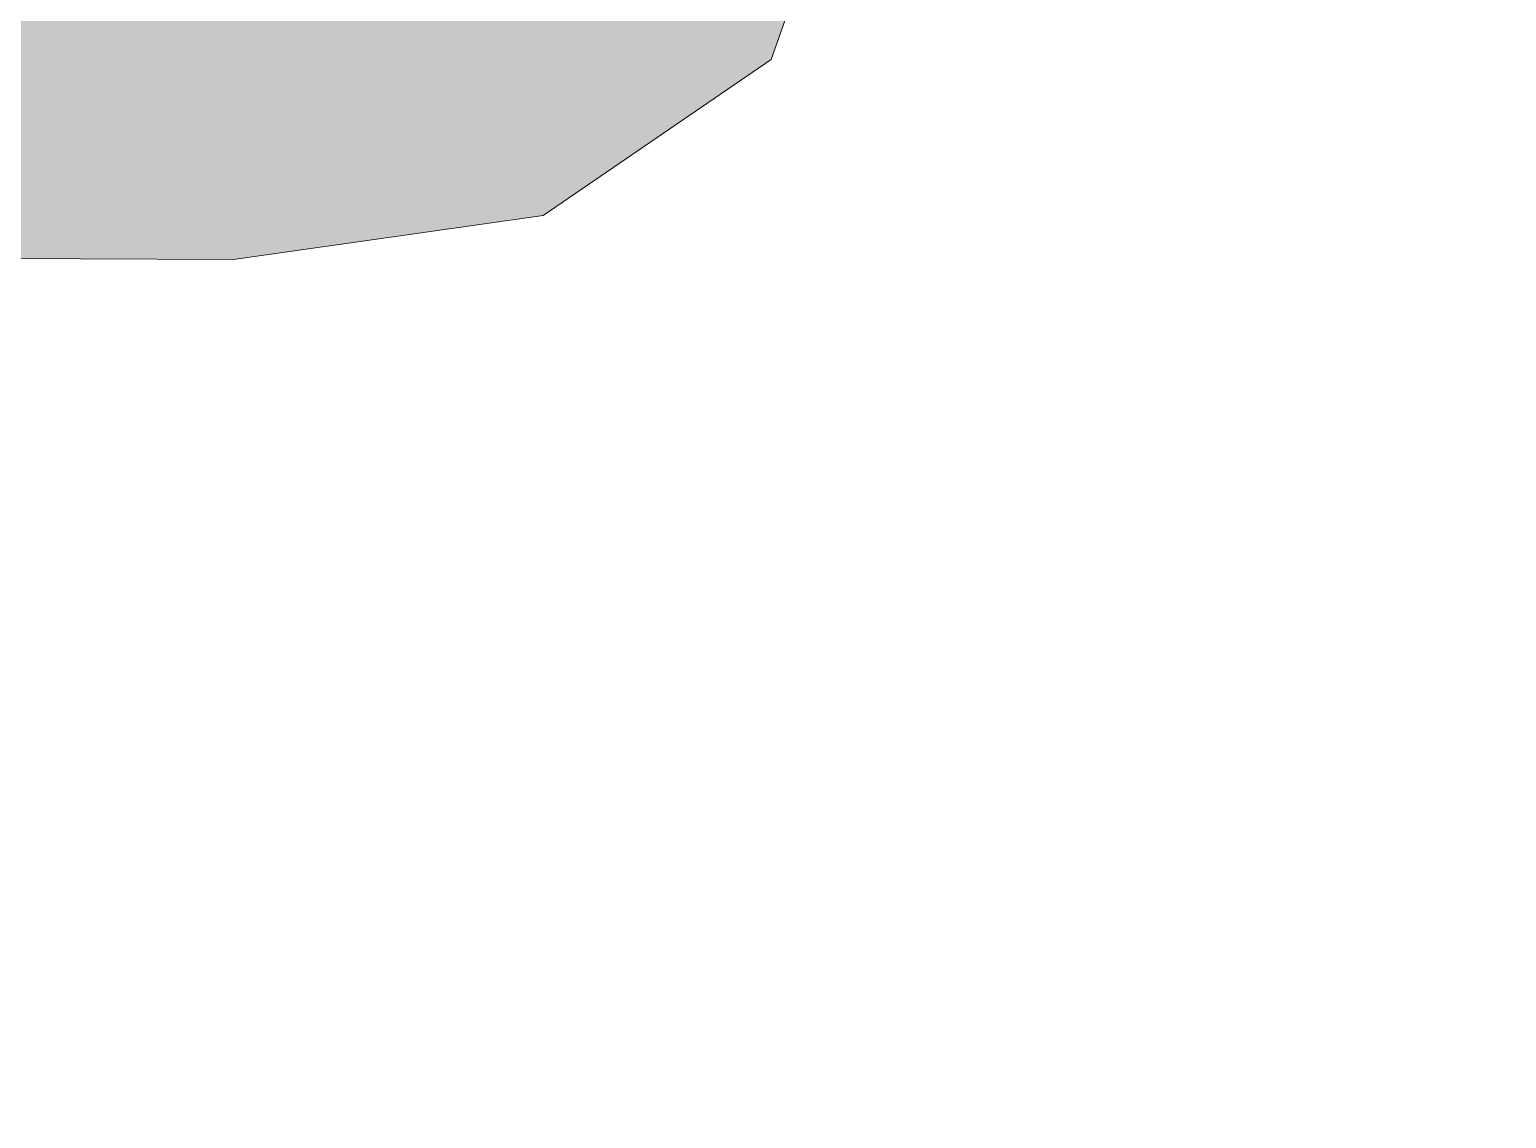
# Model space of a CAD drawing. Extents: x 306008 to 307050, y 9156110 to 9156581.
# Drawn here: x 306403.68 to 306404.559, y 9156534.721 to 9156535.368 of the extents above; entities that cross this region are included whole.
import ezdxf

# ---------------------------------------------------------------- set-up
doc = ezdxf.new("R2010")
doc.units = 0
doc.layers.add('D32_JLN_POHON', color=3, linetype='Continuous')

# ---------------------------------------------------------------- blocks, each defined once
blk = doc.blocks.new('D32_POHON_KETAPANG')
at = {"true_color": 0x5c9846}
h = blk.add_hatch(color=7, dxfattribs=at)
h.dxf.hatch_style = 1
h.paths.add_polyline_path([(0.93189, 0), (0.90678, 0.07933), (0.92687, 0.16343), (0.97227, 0.26052), (1.0037, 0.36532), (0.98766, 0.46055), (0.91697, 0.52941), (0.81377, 0.56981), (0.71387, 0.59901), (0.64364, 0.64364), (0.60497, 0.72098), (0.57734, 0.82453), (0.53406, 0.92501), (0.46055, 0.98766), (0.36214, 0.99497), (0.25712, 0.95958), (0.16182, 0.91773), (0.07933, 0.90678), (0, 0.94117), (-0.08773, 1.00273), (-0.18548, 1.05189), (-0.28205, 1.05263), (-0.36214, 0.99497), (-0.41984, 0.90036), (-0.46594, 0.80704), (-0.52209, 0.74562), (-0.60497, 0.72098), (-0.71175, 0.71175), (-0.81822, 0.68657), (-0.89268, 0.62506), (-0.91697, 0.52941), (-0.90036, 0.41984), (-0.87569, 0.31872), (-0.87922, 0.23559), (-0.92687, 0.16343), (-1.00273, 0.08773), (-1.06811, 0), (-1.08561, -0.09498), (-1.04274, -0.18386), (-0.95958, -0.25712), (-0.87569, -0.31872), (-0.82496, -0.38468), (-0.81508, -0.47059), (-0.82453, -0.57734), (-0.81822, -0.68657), (-0.77058, -0.77058), (-0.6806, -0.81111), (-0.56981, -0.81377), (-0.46594, -0.80704), (-0.38468, -0.82496), (-0.3219, -0.88441), (-0.26052, -0.97227), (-0.18548, -1.05189), (-0.09498, -1.08561), (0, -1.05883), (0.08658, -0.98965), (0.16182, -0.91773), (0.23559, -0.87922), (0.3219, -0.88441), (0.42539, -0.91226), (0.53406, -0.92501), (0.62506, -0.89268), (0.6806, -0.81111), (0.70246, -0.70246), (0.71387, -0.59901), (0.74562, -0.52209), (0.81508, -0.47059), (0.91226, -0.42539), (1.0037, -0.36532), (1.05263, -0.28205), (1.04274, -0.18386), (0.98965, -0.08658)])
at = {"lineweight": 13, "true_color": 0x406a31}
blk.add_lwpolyline([(0.60497, 0.72098), (0.57734, 0.82453), (0.53406, 0.92501), (0.46055, 0.98766), (0.36214, 0.99497), (0.25712, 0.95958), (0.16182, 0.91773), (0.07933, 0.90678), (0, 0.94117), (-0.08773, 1.00273), (-0.18548, 1.05189), (-0.28205, 1.05263), (-0.36214, 0.99497), (-0.41984, 0.90036), (-0.46594, 0.80704), (-0.52209, 0.74562), (-0.60497, 0.72098), (-0.71175, 0.71175), (-0.81822, 0.68657), (-0.89268, 0.62506), (-0.91697, 0.52941), (-0.90036, 0.41984), (-0.87569, 0.31872)], dxfattribs=at)

msp = doc.modelspace()

# ---------------------------------------------------------------- block references
at = {"layer": 'D32_JLN_POHON', "xscale": 1.7, "yscale": 1.7, "rotation": 254.8114637392618}
msp.add_blockref('D32_POHON_KETAPANG', (306402.70612, 9156536.54603), dxfattribs=at)

doc.saveas('drawing.dxf')
